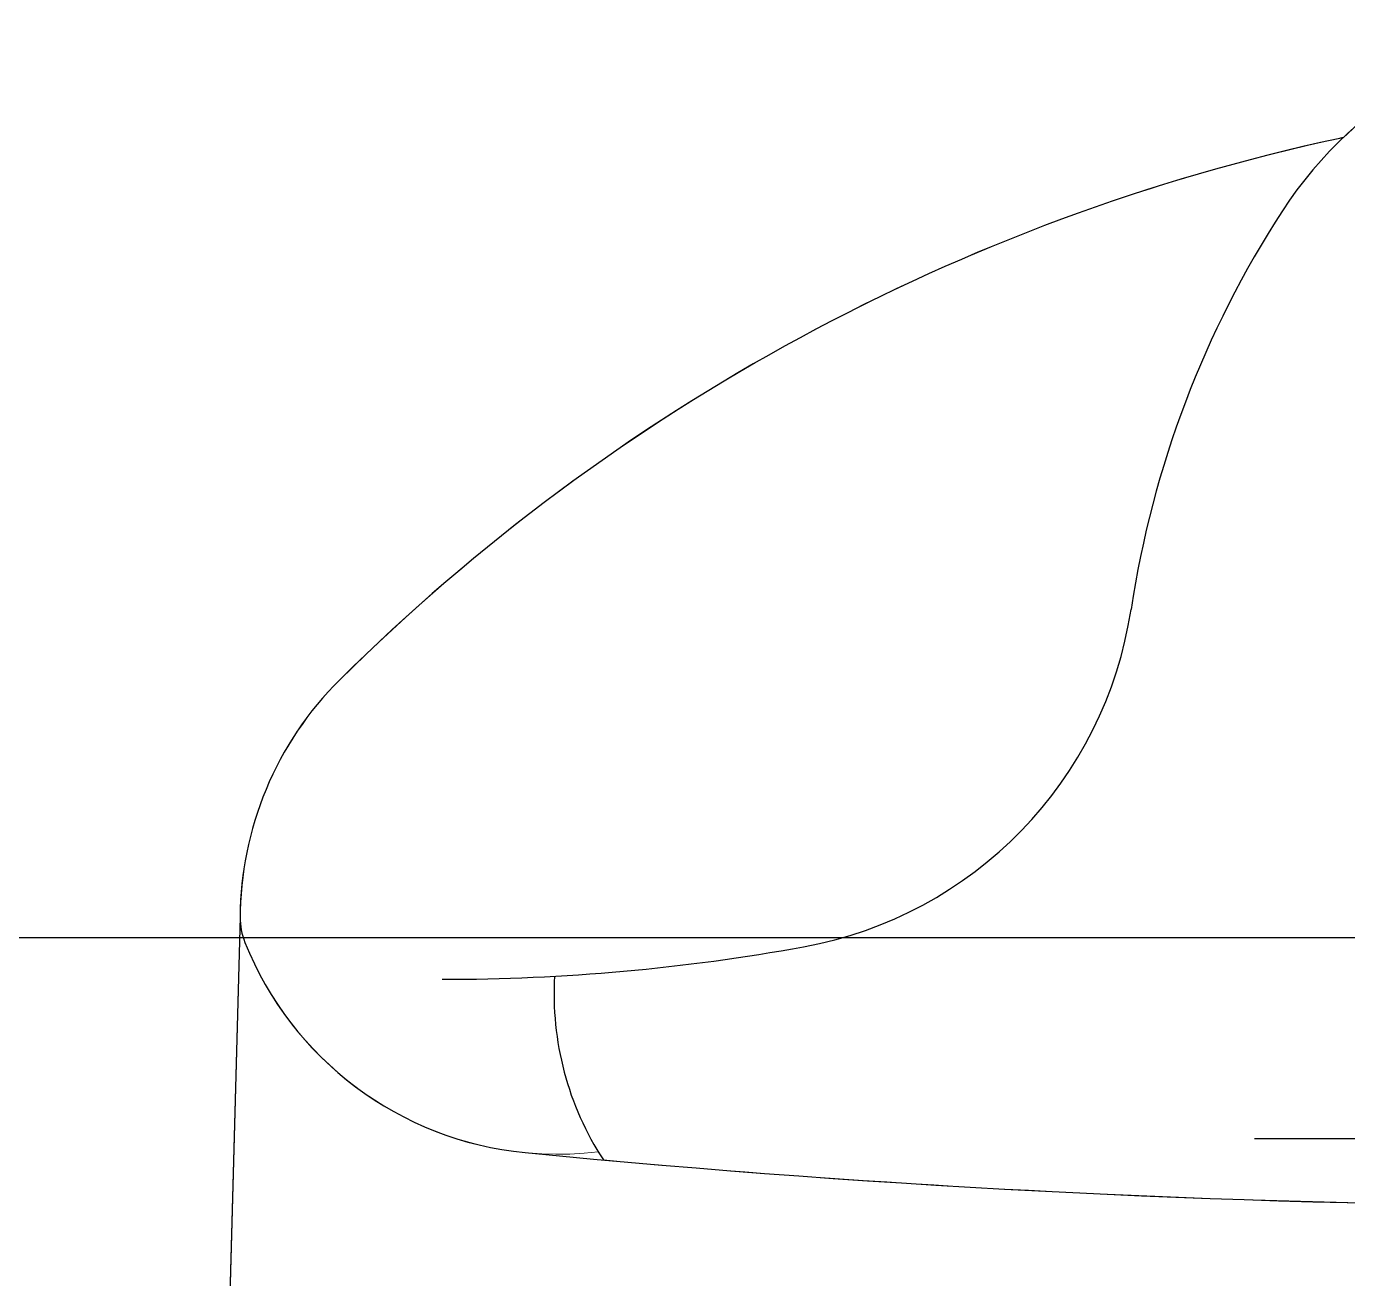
# Model space of a CAD drawing. Header units: millimetres. Extents: x 2148 to 2681, y 758 to 986.
# Drawn here: x 2530.4749 to 2530.6056, y 950.9372 to 951.0611 of the extents above; entities that cross this region are included whole.
import ezdxf

# ---------------------------------------------------------------- set-up
doc = ezdxf.new("R2010")
doc.units = ezdxf.units.MM
doc.linetypes.add('CENTER2', pattern=[28.575000000000003, 19.05, -3.175, 3.175, -3.175])
for name, color, linetype in [('0.1', 193, 'Continuous'), ('0.4', 121, 'Continuous'), ('S_GRID LINES', 252, 'Continuous')]:
    doc.layers.add(name, color=color, linetype=linetype)

msp = doc.modelspace()

# ---------------------------------------------------------------- linework, layer by layer
at = {"layer": '0.1'}
for p, q in [((2530.496052218475, 950.9729981391719, -1.108796173853822e-08), (2530.492784200298, 950.8510831314924, -1.108796173853822e-08)), ((2530.496052218475, 950.9729981391719, -1.108796173853822e-08), (2530.492784200298, 950.8510831314924, -1.108796173853822e-08)), ((2530.496052218475, 950.9729981391719, -1.108796173853822e-08), (2530.492784200298, 950.8510831314924, -1.108796173853822e-08)), ((2530.496052218475, 950.9729981391719, -1.108796173853822e-08), (2530.492784200298, 950.8510831314924, -1.108796173853822e-08)), ((2530.496052218475, 950.9729981391719, -1.108796173853822e-08), (2530.492784200298, 950.8510831314924, -1.108796173853822e-08)), ((2530.496052218475, 950.9729981391719, -1.108796173853822e-08), (2530.492784200298, 950.8510831314924, -1.108796173853822e-08)), ((2530.496052218475, 950.9729981391719, -1.108796173853822e-08), (2530.492784200298, 950.8510831314924, -1.108796173853822e-08)), ((2530.496052218475, 950.9729981391719, -1.108796173853822e-08), (2530.492784200298, 950.8510831314924, -1.108796173853822e-08)), ((2530.496052218475, 950.9729981391719, -1.108796173853822e-08), (2530.492784200298, 950.8510831314924, -1.108796173853822e-08)), ((2530.496052218475, 950.9729981391719, -1.108796173853822e-08), (2530.492784200298, 950.8510831314924, -1.108796173853822e-08)), ((2530.596392101788, 950.9510828814817, -1.108796173853822e-08), (2530.669324102991, 950.9510828814817, -1.108796173853822e-08)), ((2530.596392101788, 950.9510828814817, -1.108796173853822e-08), (2530.669324102991, 950.9510828814817, -1.108796173853822e-08)), ((2530.596392101788, 950.9510828814817, -1.108796173853822e-08), (2530.669324102991, 950.9510828814817, -1.108796173853822e-08)), ((2530.596392101788, 950.9510828814817, -1.108796173853822e-08), (2530.669324102991, 950.9510828814817, -1.108796173853822e-08)), ((2530.596392101788, 950.9510828814817, -1.108796173853822e-08), (2530.669324102991, 950.9510828814817, -1.108796173853822e-08)), ((2530.596392101788, 950.9510828814817, -1.108796173853822e-08), (2530.669324102991, 950.9510828814817, -1.108796173853822e-08)), ((2530.596392101788, 950.9510828814817, -1.108796173853822e-08), (2530.669324102991, 950.9510828814817, -1.108796173853822e-08)), ((2530.596392101788, 950.9510828814817, -1.108796173853822e-08), (2530.669324102991, 950.9510828814817, -1.108796173853822e-08)), ((2530.596392101788, 950.9510828814817, -1.108796173853822e-08), (2530.669324102991, 950.9510828814817, -1.108796173853822e-08)), ((2530.596392101788, 950.9510828814817, -1.108796173853822e-08), (2530.669324102991, 950.9510828814817, -1.108796173853822e-08))]:
    msp.add_line(p, q, dxfattribs=at)
for centre, radius, start, end in [((2530.632717906546, 951.0210827064728, -1.108796173853822e-08), 0.039999899999, 32.95790810857712, 147.0420918914229), ((2530.632717906546, 951.0210827064728, -1.108796173853822e-08), 0.039999899999, 32.95790810857712, 147.0420918914229), ((2530.632717906546, 951.0210827064728, -1.108796173853822e-08), 0.039999899999, 32.95790810857712, 147.0420918914229), ((2530.632717906546, 951.0210827064728, -1.108796173853822e-08), 0.039999899999, 32.95790810857712, 147.0420918914229), ((2530.632717906546, 951.0210827064728, -1.108796173853822e-08), 0.039999899999, 32.95790810857712, 147.0420918914229), ((2530.632717906546, 951.0210827064728, -1.108796173853822e-08), 0.039999899999, 32.95790810857712, 147.0420918914229), ((2530.632717906546, 951.0210827064728, -1.108796173853822e-08), 0.039999899999, 32.95790810857712, 147.0420918914229), ((2530.632717906546, 951.0210827064728, -1.108796173853822e-08), 0.039999899999, 32.95790810857712, 147.0420918914229), ((2530.632717906546, 951.0210827064728, -1.108796173853822e-08), 0.039999899999, 32.95790810857712, 147.0420918914229), ((2530.632717906546, 951.0210827064728, -1.108796173853822e-08), 0.039999899999, 32.95790810857712, 147.0420918914229), ((2530.646741283902, 950.8544489235936, -1.108796173853822e-08), 0.199999499995, 102.1429334334428, 134.7601460619182), ((2530.646741283902, 950.8544489235936, -1.108796173853822e-08), 0.199999499995, 102.1429334334428, 134.7601460619182), ((2530.646741283902, 950.8544489235936, -1.108796173853822e-08), 0.199999499995, 102.1429334334428, 134.7601460619182), ((2530.646741283902, 950.8544489235936, -1.108796173853822e-08), 0.199999499995, 102.1429334334428, 134.7601460619182), ((2530.646741283902, 950.8544489235936, -1.108796173853822e-08), 0.199999499995, 102.1429334334428, 134.7601460619182), ((2530.646741283902, 950.8544489235936, -1.108796173853822e-08), 0.199999499995, 102.1429334334428, 134.7601460619182), ((2530.646741283902, 950.8544489235936, -1.108796173853822e-08), 0.199999499995, 102.1429334334428, 134.7601460619182), ((2530.646741283902, 950.8544489235936, -1.108796173853822e-08), 0.199999499995, 102.1429334334428, 134.7601460619182), ((2530.646741283902, 950.8544489235936, -1.108796173853822e-08), 0.199999499995, 102.1429334334428, 134.7601460619182), ((2530.646741283902, 950.8544489235936, -1.108796173853822e-08), 0.199999499995, 102.1429334334428, 134.7601460619182), ((2530.632717906546, 950.9196238198928, -1.108796173853822e-08), 0.1333329999966708, 101.9264656363215, 102.1429334334428), ((2530.632717906546, 950.9196238198928, -1.108796173853822e-08), 0.1333329999966708, 101.9264656363215, 102.1429334334428), ((2530.632717906546, 950.9196238198928, -1.108796173853822e-08), 0.1333329999966708, 101.9264656363215, 102.1429334334428), ((2530.632717906546, 950.9196238198928, -1.108796173853822e-08), 0.1333329999966708, 101.9264656363215, 102.1429334334428), ((2530.632717906546, 950.9196238198928, -1.108796173853822e-08), 0.1333329999966708, 101.9264656363215, 102.1429334334428), ((2530.632717906546, 950.9196238198928, -1.108796173853822e-08), 0.1333329999966708, 101.9264656363215, 102.1429334334428), ((2530.632717906546, 950.9196238198928, -1.108796173853822e-08), 0.1333329999966708, 101.9264656363215, 102.1429334334428), ((2530.632717906546, 950.9196238198928, -1.108796173853822e-08), 0.1333329999966708, 101.9264656363215, 102.1429334334428), ((2530.632717906546, 950.9196238198928, -1.108796173853822e-08), 0.1333329999966708, 101.9264656363215, 102.1429334334428), ((2530.632717906546, 950.9196238198928, -1.108796173853822e-08), 0.1333329999966708, 101.9264656363215, 102.1429334334428), ((2530.683062008063, 950.9884414221596, -1.108796173853822e-08), 0.09999974999749998, 147.0420918914229, 171.3901035833377), ((2530.683062008063, 950.9884414221596, -1.108796173853822e-08), 0.09999974999749998, 147.0420918914229, 171.3901035833377), ((2530.683062008063, 950.9884414221596, -1.108796173853822e-08), 0.09999974999749998, 147.0420918914229, 171.3901035833377), ((2530.683062008063, 950.9884414221596, -1.108796173853822e-08), 0.09999974999749998, 147.0420918914229, 171.3901035833377), ((2530.683062008063, 950.9884414221596, -1.108796173853822e-08), 0.09999974999749998, 147.0420918914229, 171.3901035833377), ((2530.683062008063, 950.9884414221596, -1.108796173853822e-08), 0.09999974999749998, 147.0420918914229, 171.3901035833377), ((2530.683062008063, 950.9884414221596, -1.108796173853822e-08), 0.09999974999749998, 147.0420918914229, 171.3901035833377), ((2530.683062008063, 950.9884414221596, -1.108796173853822e-08), 0.09999974999749998, 147.0420918914229, 171.3901035833377), ((2530.683062008063, 950.9884414221596, -1.108796173853822e-08), 0.09999974999749998, 147.0420918914229, 171.3901035833377), ((2530.683062008063, 950.9884414221596, -1.108796173853822e-08), 0.09999974999749998, 147.0420918914229, 171.3901035833377), ((2530.54464007884, 951.0094002271798, -1.108796173853822e-08), 0.039999899999, 280.2928170142474, 351.3901035833377), ((2530.54464007884, 951.0094002271798, -1.108796173853822e-08), 0.039999899999, 280.2928170142474, 351.3901035833377), ((2530.54464007884, 951.0094002271798, -1.108796173853822e-08), 0.039999899999, 280.2928170142474, 351.3901035833377), ((2530.54464007884, 951.0094002271798, -1.108796173853822e-08), 0.039999899999, 280.2928170142474, 351.3901035833377), ((2530.54464007884, 951.0094002271798, -1.108796173853822e-08), 0.039999899999, 280.2928170142474, 351.3901035833377), ((2530.54464007884, 951.0094002271798, -1.108796173853822e-08), 0.039999899999, 280.2928170142474, 351.3901035833377), ((2530.54464007884, 951.0094002271798, -1.108796173853822e-08), 0.039999899999, 280.2928170142474, 351.3901035833377), ((2530.54464007884, 951.0094002271798, -1.108796173853822e-08), 0.039999899999, 280.2928170142474, 351.3901035833377), ((2530.54464007884, 951.0094002271798, -1.108796173853822e-08), 0.039999899999, 280.2928170142474, 351.3901035833377), ((2530.54464007884, 951.0094002271798, -1.108796173853822e-08), 0.039999899999, 280.2928170142474, 351.3901035833377), ((2530.529384831539, 950.9727920770672, -1.108796173853822e-08), 0.03333324999916667, 134.7601460619182, 180), ((2530.529384831539, 950.9727920770672, -1.108796173853822e-08), 0.03333324999916667, 134.7601460619182, 180), ((2530.529384831539, 950.9727920770672, -1.108796173853822e-08), 0.03333324999916667, 134.7601460619182, 180), ((2530.529384831539, 950.9727920770672, -1.108796173853822e-08), 0.03333324999916667, 134.7601460619182, 180), ((2530.529384831539, 950.9727920770672, -1.108796173853822e-08), 0.03333324999916667, 134.7601460619182, 180), ((2530.529384831539, 950.9727920770672, -1.108796173853822e-08), 0.03333324999916667, 134.7601460619182, 180), ((2530.529384831539, 950.9727920770672, -1.108796173853822e-08), 0.03333324999916667, 134.7601460619182, 180), ((2530.529384831539, 950.9727920770672, -1.108796173853822e-08), 0.03333324999916667, 134.7601460619182, 180), ((2530.529384831539, 950.9727920770672, -1.108796173853822e-08), 0.03333324999916667, 134.7601460619182, 180), ((2530.529384831539, 950.9727920770672, -1.108796173853822e-08), 0.03333324999916667, 134.7601460619182, 180), ((2530.502718741094, 950.972956926751, -1.108796173853822e-08), 0.006666649999833333, 179.645802206505, 201.7947486951711), ((2530.502718741094, 950.972956926751, -1.108796173853822e-08), 0.006666649999833333, 179.645802206505, 201.7947486951711), ((2530.502718741094, 950.972956926751, -1.108796173853822e-08), 0.006666649999833333, 179.645802206505, 201.7947486951711), ((2530.502718741094, 950.972956926751, -1.108796173853822e-08), 0.006666649999833333, 179.645802206505, 201.7947486951711), ((2530.502718741094, 950.972956926751, -1.108796173853822e-08), 0.006666649999833333, 179.645802206505, 201.7947486951711), ((2530.502718741094, 950.972956926751, -1.108796173853822e-08), 0.006666649999833333, 179.645802206505, 201.7947486951711), ((2530.502718741094, 950.972956926751, -1.108796173853822e-08), 0.006666649999833333, 179.645802206505, 201.7947486951711), ((2530.502718741094, 950.972956926751, -1.108796173853822e-08), 0.006666649999833333, 179.645802206505, 201.7947486951711), ((2530.502718741094, 950.972956926751, -1.108796173853822e-08), 0.006666649999833333, 179.645802206505, 201.7947486951711), ((2530.502718741094, 950.972956926751, -1.108796173853822e-08), 0.006666649999833333, 179.645802206505, 201.7947486951711), ((2530.527479208778, 950.9828577749429, -1.108796173853822e-08), 0.03333324999916667, 201.7947486951711, 264.4420803729362), ((2530.527479208778, 950.9828577749429, -1.108796173853822e-08), 0.03333324999916667, 201.7947486951711, 264.4420803729362), ((2530.527479208778, 950.9828577749429, -1.108796173853822e-08), 0.03333324999916667, 201.7947486951711, 264.4420803729362), ((2530.527479208778, 950.9828577749429, -1.108796173853822e-08), 0.03333324999916667, 201.7947486951711, 264.4420803729362), ((2530.527479208778, 950.9828577749429, -1.108796173853822e-08), 0.03333324999916667, 201.7947486951711, 264.4420803729362), ((2530.527479208778, 950.9828577749429, -1.108796173853822e-08), 0.03333324999916667, 201.7947486951711, 264.4420803729362), ((2530.527479208778, 950.9828577749429, -1.108796173853822e-08), 0.03333324999916667, 201.7947486951711, 264.4420803729362), ((2530.527479208778, 950.9828577749429, -1.108796173853822e-08), 0.03333324999916667, 201.7947486951711, 264.4420803729362), ((2530.527479208778, 950.9828577749429, -1.108796173853822e-08), 0.03333324999916667, 201.7947486951711, 264.4420803729362), ((2530.527479208778, 950.9828577749429, -1.108796173853822e-08), 0.03333324999916667, 201.7947486951711, 264.4420803729362), ((2530.516051531542, 951.1668250249785, -1.108796173853822e-08), 0.199999499995, 270, 280.2928170142474), ((2530.516051531542, 951.1668250249785, -1.108796173853822e-08), 0.199999499995, 270, 280.2928170142474), ((2530.516051531542, 951.1668250249785, -1.108796173853822e-08), 0.199999499995, 270, 280.2928170142474), ((2530.516051531542, 951.1668250249785, -1.108796173853822e-08), 0.199999499995, 270, 280.2928170142474), ((2530.516051531542, 951.1668250249785, -1.108796173853822e-08), 0.199999499995, 270, 280.2928170142474), ((2530.516051531542, 951.1668250249785, -1.108796173853822e-08), 0.199999499995, 270, 280.2928170142474), ((2530.516051531542, 951.1668250249785, -1.108796173853822e-08), 0.199999499995, 270, 280.2928170142474), ((2530.516051531542, 951.1668250249785, -1.108796173853822e-08), 0.199999499995, 270, 280.2928170142474), ((2530.516051531542, 951.1668250249785, -1.108796173853822e-08), 0.199999499995, 270, 280.2928170142474), ((2530.516051531542, 951.1668250249785, -1.108796173853822e-08), 0.199999499995, 270, 280.2928170142474), ((2530.557111081978, 950.9653550126676, -1.108796173853822e-08), 0.02999992499925, 176.5994620843722, 213.1383205242396), ((2530.557111081978, 950.9653550126676, -1.108796173853822e-08), 0.02999992499925, 176.5994620843722, 213.1383205242396), ((2530.557111081978, 950.9653550126676, -1.108796173853822e-08), 0.02999992499925, 176.5994620843722, 213.1383205242396), ((2530.557111081978, 950.9653550126676, -1.108796173853822e-08), 0.02999992499925, 176.5994620843722, 213.1383205242396), ((2530.557111081978, 950.9653550126676, -1.108796173853822e-08), 0.02999992499925, 176.5994620843722, 213.1383205242396), ((2530.557111081978, 950.9653550126676, -1.108796173853822e-08), 0.02999992499925, 176.5994620843722, 213.1383205242396), ((2530.557111081978, 950.9653550126676, -1.108796173853822e-08), 0.02999992499925, 176.5994620843722, 213.1383205242396), ((2530.557111081978, 950.9653550126676, -1.108796173853822e-08), 0.02999992499925, 176.5994620843722, 213.1383205242396), ((2530.557111081978, 950.9653550126676, -1.108796173853822e-08), 0.02999992499925, 176.5994620843722, 213.1383205242396), ((2530.557111081978, 950.9653550126676, -1.108796173853822e-08), 0.02999992499925, 176.5994620843722, 213.1383205242396), ((2530.632717906546, 952.0643431006027, -1.108796173853822e-08), 1.119926869123744, 264.4420803729362, 275.5579196270638), ((2530.632717906546, 952.0643431006027, -1.108796173853822e-08), 1.119926869123744, 264.4420803729362, 275.5579196270638), ((2530.632717906546, 952.0643431006027, -1.108796173853822e-08), 1.119926869123744, 264.4420803729362, 275.5579196270638), ((2530.632717906546, 952.0643431006027, -1.108796173853822e-08), 1.119926869123744, 264.4420803729362, 275.5579196270638), ((2530.632717906546, 952.0643431006027, -1.108796173853822e-08), 1.119926869123744, 264.4420803729362, 275.5579196270638), ((2530.632717906546, 952.0643431006027, -1.108796173853822e-08), 1.119926869123744, 264.4420803729362, 275.5579196270638), ((2530.632717906546, 952.0643431006027, -1.108796173853822e-08), 1.119926869123744, 264.4420803729362, 275.5579196270638), ((2530.632717906546, 952.0643431006027, -1.108796173853822e-08), 1.119926869123744, 264.4420803729362, 275.5579196270638), ((2530.632717906546, 952.0643431006027, -1.108796173853822e-08), 1.119926869123744, 264.4420803729362, 275.5579196270638), ((2530.632717906546, 952.0643431006027, -1.108796173853822e-08), 1.119926869123744, 264.4420803729362, 275.5579196270638)]:
    msp.add_arc(centre, radius, start, end, dxfattribs=at)
at = {"layer": '0.4', "color": 193, "lineweight": 0, "ltscale": 0.5}
msp.add_line((2530.492784200298, 950.8510831314924, -1.108796173853822e-08), (2530.496052218475, 950.9729981391719, -1.108796173853822e-08), dxfattribs=at)
msp.add_line((2530.492784200298, 950.8510831314924, -1.108796173853822e-08), (2530.496052218475, 950.9729981391719, -1.108796173853822e-08), dxfattribs=at)
msp.add_line((2530.492784200298, 950.8510831314924, -1.108796173853822e-08), (2530.496052218475, 950.9729981391719, -1.108796173853822e-08), dxfattribs=at)
msp.add_line((2530.492784200298, 950.8510831314924, -1.108796173853822e-08), (2530.496052218475, 950.9729981391719, -1.108796173853822e-08), dxfattribs=at)
msp.add_line((2530.492784200298, 950.8510831314924, -1.108796173853822e-08), (2530.496052218475, 950.9729981391719, -1.108796173853822e-08), dxfattribs=at)
msp.add_line((2530.492784200298, 950.8510831314924, -1.108796173853822e-08), (2530.496052218475, 950.9729981391719, -1.108796173853822e-08), dxfattribs=at)
msp.add_line((2530.492784200298, 950.8510831314924, -1.108796173853822e-08), (2530.496052218475, 950.9729981391719, -1.108796173853822e-08), dxfattribs=at)
msp.add_line((2530.492784200298, 950.8510831314924, -1.108796173853822e-08), (2530.496052218475, 950.9729981391719, -1.108796173853822e-08), dxfattribs=at)
msp.add_line((2530.492784200298, 950.8510831314924, -1.108796173853822e-08), (2530.496052218475, 950.9729981391719, -1.108796173853822e-08), dxfattribs=at)
msp.add_line((2530.492784200298, 950.8510831314924, -1.108796173853822e-08), (2530.496052218475, 950.9729981391719, -1.108796173853822e-08), dxfattribs=at)
for centre, radius, start, end in [((2530.632717906546, 951.0210827064728, -1.108796173853822e-08), 0.03999989999900344, 46.46142057375373, 133.5385794262463), ((2530.632717906546, 951.0210827064728, -1.108796173853822e-08), 0.03999989999900344, 46.46142057375373, 133.5385794262463), ((2530.632717906546, 951.0210827064728, -1.108796173853822e-08), 0.03999989999900344, 46.46142057375373, 133.5385794262463), ((2530.632717906546, 951.0210827064728, -1.108796173853822e-08), 0.03999989999900344, 46.46142057375373, 133.5385794262463), ((2530.632717906546, 951.0210827064728, -1.108796173853822e-08), 0.03999989999900344, 46.46142057375373, 133.5385794262463), ((2530.632717906546, 951.0210827064728, -1.108796173853822e-08), 0.03999989999900344, 46.46142057375373, 133.5385794262463), ((2530.632717906546, 951.0210827064728, -1.108796173853822e-08), 0.03999989999900344, 46.46142057375373, 133.5385794262463), ((2530.632717906546, 951.0210827064728, -1.108796173853822e-08), 0.03999989999900344, 46.46142057375373, 133.5385794262463), ((2530.632717906546, 951.0210827064728, -1.108796173853822e-08), 0.03999989999900344, 46.46142057375373, 133.5385794262463), ((2530.632717906546, 951.0210827064728, -1.108796173853822e-08), 0.03999989999900344, 46.46142057375373, 133.5385794262463), ((2530.646741283902, 950.8544489235936, -1.108796173853822e-08), 0.1999994999950151, 101.9984734764744, 134.7601460619182), ((2530.646741283902, 950.8544489235936, -1.108796173853822e-08), 0.1999994999950151, 101.9984734764744, 134.7601460619182), ((2530.646741283902, 950.8544489235936, -1.108796173853822e-08), 0.1999994999950151, 101.9984734764744, 134.7601460619182), ((2530.646741283902, 950.8544489235936, -1.108796173853822e-08), 0.1999994999950151, 101.9984734764744, 134.7601460619182), ((2530.646741283902, 950.8544489235936, -1.108796173853822e-08), 0.1999994999950151, 101.9984734764744, 134.7601460619182), ((2530.646741283902, 950.8544489235936, -1.108796173853822e-08), 0.1999994999950151, 101.9984734764744, 134.7601460619182), ((2530.646741283902, 950.8544489235936, -1.108796173853822e-08), 0.1999994999950151, 101.9984734764744, 134.7601460619182), ((2530.646741283902, 950.8544489235936, -1.108796173853822e-08), 0.1999994999950151, 101.9984734764744, 134.7601460619182), ((2530.646741283902, 950.8544489235936, -1.108796173853822e-08), 0.1999994999950151, 101.9984734764744, 134.7601460619182), ((2530.646741283902, 950.8544489235936, -1.108796173853822e-08), 0.1999994999950151, 101.9984734764744, 134.7601460619182), ((2530.529384831539, 950.9727920770672, -1.108796173853822e-08), 0.03333324999917908, 134.7601460619182, 179.6458022195248), ((2530.529384831539, 950.9727920770672, -1.108796173853822e-08), 0.03333324999917908, 134.7601460619182, 179.6458022195248), ((2530.529384831539, 950.9727920770672, -1.108796173853822e-08), 0.03333324999917908, 134.7601460619182, 179.6458022195248), ((2530.529384831539, 950.9727920770672, -1.108796173853822e-08), 0.03333324999917908, 134.7601460619182, 179.6458022195248), ((2530.529384831539, 950.9727920770672, -1.108796173853822e-08), 0.03333324999917908, 134.7601460619182, 179.6458022195248), ((2530.529384831539, 950.9727920770672, -1.108796173853822e-08), 0.03333324999917908, 134.7601460619182, 179.6458022195248), ((2530.529384831539, 950.9727920770672, -1.108796173853822e-08), 0.03333324999917908, 134.7601460619182, 179.6458022195248), ((2530.529384831539, 950.9727920770672, -1.108796173853822e-08), 0.03333324999917908, 134.7601460619182, 179.6458022195248), ((2530.529384831539, 950.9727920770672, -1.108796173853822e-08), 0.03333324999917908, 134.7601460619182, 179.6458022195248), ((2530.529384831539, 950.9727920770672, -1.108796173853822e-08), 0.03333324999917908, 134.7601460619182, 179.6458022195248), ((2530.502718741094, 950.972956926751, -1.108796173853822e-08), 0.006666649999684805, 179.6458022195248, 201.7947486951711), ((2530.502718741094, 950.972956926751, -1.108796173853822e-08), 0.006666649999684807, 179.6458022195248, 201.7947486951711), ((2530.502718741094, 950.972956926751, -1.108796173853822e-08), 0.006666649999684805, 179.6458022195248, 201.7947486951711), ((2530.502718741094, 950.972956926751, -1.108796173853822e-08), 0.006666649999684807, 179.6458022195248, 201.7947486951711), ((2530.502718741094, 950.972956926751, -1.108796173853822e-08), 0.006666649999684805, 179.6458022195248, 201.7947486951711), ((2530.502718741094, 950.972956926751, -1.108796173853822e-08), 0.006666649999684807, 179.6458022195248, 201.7947486951711), ((2530.502718741094, 950.972956926751, -1.108796173853822e-08), 0.006666649999684805, 179.6458022195248, 201.7947486951711), ((2530.502718741094, 950.972956926751, -1.108796173853822e-08), 0.006666649999684807, 179.6458022195248, 201.7947486951711), ((2530.502718741094, 950.972956926751, -1.108796173853822e-08), 0.006666649999684805, 179.6458022195248, 201.7947486951711), ((2530.502718741094, 950.972956926751, -1.108796173853822e-08), 0.006666649999684807, 179.6458022195248, 201.7947486951711), ((2530.502718741094, 950.972956926751, -1.108796173853822e-08), 0.006666649999684805, 179.6458022195248, 201.7947486951711), ((2530.502718741094, 950.972956926751, -1.108796173853822e-08), 0.006666649999684807, 179.6458022195248, 201.7947486951711), ((2530.502718741094, 950.972956926751, -1.108796173853822e-08), 0.006666649999684805, 179.6458022195248, 201.7947486951711), ((2530.502718741094, 950.972956926751, -1.108796173853822e-08), 0.006666649999684807, 179.6458022195248, 201.7947486951711), ((2530.502718741094, 950.972956926751, -1.108796173853822e-08), 0.006666649999684805, 179.6458022195248, 201.7947486951711), ((2530.502718741094, 950.972956926751, -1.108796173853822e-08), 0.006666649999684807, 179.6458022195248, 201.7947486951711), ((2530.502718741094, 950.972956926751, -1.108796173853822e-08), 0.006666649999684805, 179.6458022195248, 201.7947486951711), ((2530.502718741094, 950.972956926751, -1.108796173853822e-08), 0.006666649999684807, 179.6458022195248, 201.7947486951711), ((2530.502718741094, 950.972956926751, -1.108796173853822e-08), 0.006666649999684805, 179.6458022195248, 201.7947486951711), ((2530.502718741094, 950.972956926751, -1.108796173853822e-08), 0.006666649999684807, 179.6458022195248, 201.7947486951711), ((2530.527479208778, 950.9828577749429, -1.108796173853822e-08), 0.03333324999917254, 201.7947486951711, 276.8931762814672), ((2530.527479208778, 950.9828577749429, -1.108796173853822e-08), 0.03333324999917254, 201.7947486951711, 264.4420803729362), ((2530.527479208778, 950.9828577749429, -1.108796173853822e-08), 0.03333324999917254, 201.7947486951711, 276.8931762814672), ((2530.527479208778, 950.9828577749429, -1.108796173853822e-08), 0.03333324999917254, 201.7947486951711, 264.4420803729362), ((2530.527479208778, 950.9828577749429, -1.108796173853822e-08), 0.03333324999917254, 201.7947486951711, 276.8931762814672), ((2530.527479208778, 950.9828577749429, -1.108796173853822e-08), 0.03333324999917254, 201.7947486951711, 264.4420803729362), ((2530.527479208778, 950.9828577749429, -1.108796173853822e-08), 0.03333324999917254, 201.7947486951711, 276.8931762814672), ((2530.527479208778, 950.9828577749429, -1.108796173853822e-08), 0.03333324999917254, 201.7947486951711, 264.4420803729362), ((2530.527479208778, 950.9828577749429, -1.108796173853822e-08), 0.03333324999917254, 201.7947486951711, 276.8931762814672), ((2530.527479208778, 950.9828577749429, -1.108796173853822e-08), 0.03333324999917254, 201.7947486951711, 264.4420803729362), ((2530.527479208778, 950.9828577749429, -1.108796173853822e-08), 0.03333324999917254, 201.7947486951711, 276.8931762814672), ((2530.527479208778, 950.9828577749429, -1.108796173853822e-08), 0.03333324999917254, 201.7947486951711, 264.4420803729362), ((2530.527479208778, 950.9828577749429, -1.108796173853822e-08), 0.03333324999917254, 201.7947486951711, 276.8931762814672), ((2530.527479208778, 950.9828577749429, -1.108796173853822e-08), 0.03333324999917254, 201.7947486951711, 264.4420803729362), ((2530.527479208778, 950.9828577749429, -1.108796173853822e-08), 0.03333324999917254, 201.7947486951711, 276.8931762814672), ((2530.527479208778, 950.9828577749429, -1.108796173853822e-08), 0.03333324999917254, 201.7947486951711, 264.4420803729362), ((2530.527479208778, 950.9828577749429, -1.108796173853822e-08), 0.03333324999917254, 201.7947486951711, 276.8931762814672), ((2530.527479208778, 950.9828577749429, -1.108796173853822e-08), 0.03333324999917254, 201.7947486951711, 264.4420803729362), ((2530.527479208778, 950.9828577749429, -1.108796173853822e-08), 0.03333324999917254, 201.7947486951711, 276.8931762814672), ((2530.527479208778, 950.9828577749429, -1.108796173853822e-08), 0.03333324999917254, 201.7947486951711, 264.4420803729362), ((2530.632717906546, 952.0643431006027, -1.108796173853822e-08), 1.119926869123687, 264.4420803729362, 275.5579196270638), ((2530.632717906546, 952.0643431006027, -1.108796173853822e-08), 1.119926869123687, 264.4420803729362, 275.5579196270638), ((2530.632717906546, 952.0643431006027, -1.108796173853822e-08), 1.119926869123687, 264.4420803729362, 275.5579196270638), ((2530.632717906546, 952.0643431006027, -1.108796173853822e-08), 1.119926869123687, 264.4420803729362, 275.5579196270638), ((2530.632717906546, 952.0643431006027, -1.108796173853822e-08), 1.119926869123687, 264.4420803729362, 275.5579196270638), ((2530.632717906546, 952.0643431006027, -1.108796173853822e-08), 1.119926869123687, 264.4420803729362, 275.5579196270638), ((2530.632717906546, 952.0643431006027, -1.108796173853822e-08), 1.119926869123687, 264.4420803729362, 275.5579196270638), ((2530.632717906546, 952.0643431006027, -1.108796173853822e-08), 1.119926869123687, 264.4420803729362, 275.5579196270638), ((2530.632717906546, 952.0643431006027, -1.108796173853822e-08), 1.119926869123687, 264.4420803729362, 275.5579196270638), ((2530.632717906546, 952.0643431006027, -1.108796173853822e-08), 1.119926869123687, 264.4420803729362, 275.5579196270638), ((2530.557111081978, 950.9653550126676, -1.108796173853822e-08), 0.0299999249992829, 211.3089605703985, 213.1383205242396), ((2530.557111081978, 950.9653550126676, -1.108796173853822e-08), 0.0299999249992829, 211.3089605703985, 213.1383205242396), ((2530.557111081978, 950.9653550126676, -1.108796173853822e-08), 0.0299999249992829, 211.3089605703985, 213.1383205242396), ((2530.557111081978, 950.9653550126676, -1.108796173853822e-08), 0.0299999249992829, 211.3089605703985, 213.1383205242396), ((2530.557111081978, 950.9653550126676, -1.108796173853822e-08), 0.0299999249992829, 211.3089605703985, 213.1383205242396), ((2530.557111081978, 950.9653550126676, -1.108796173853822e-08), 0.0299999249992829, 211.3089605703985, 213.1383205242396), ((2530.557111081978, 950.9653550126676, -1.108796173853822e-08), 0.0299999249992829, 211.3089605703985, 213.1383205242396), ((2530.557111081978, 950.9653550126676, -1.108796173853822e-08), 0.0299999249992829, 211.3089605703985, 213.1383205242396), ((2530.557111081978, 950.9653550126676, -1.108796173853822e-08), 0.0299999249992829, 211.3089605703985, 213.1383205242396), ((2530.557111081978, 950.9653550126676, -1.108796173853822e-08), 0.0299999249992829, 211.3089605703985, 213.1383205242396), ((2530.632717906546, 952.0643431006027, -1.108796173853822e-08), 1.119926869123687, 264.8397862288841, 268.6750715626566), ((2530.632717906546, 952.0643431006027, -1.108796173853822e-08), 1.119926869123687, 264.8397862288841, 268.6750715626566), ((2530.632717906546, 952.0643431006027, -1.108796173853822e-08), 1.119926869123687, 264.8397862288841, 268.6750715626566), ((2530.632717906546, 952.0643431006027, -1.108796173853822e-08), 1.119926869123687, 264.8397862288841, 268.6750715626566), ((2530.632717906546, 952.0643431006027, -1.108796173853822e-08), 1.119926869123687, 264.8397862288841, 268.6750715626566), ((2530.632717906546, 952.0643431006027, -1.108796173853822e-08), 1.119926869123687, 264.8397862288841, 268.6750715626566), ((2530.632717906546, 952.0643431006027, -1.108796173853822e-08), 1.119926869123687, 264.8397862288841, 268.6750715626566), ((2530.632717906546, 952.0643431006027, -1.108796173853822e-08), 1.119926869123687, 264.8397862288841, 268.6750715626566), ((2530.632717906546, 952.0643431006027, -1.108796173853822e-08), 1.119926869123687, 264.8397862288841, 268.6750715626566), ((2530.632717906546, 952.0643431006027, -1.108796173853822e-08), 1.119926869123687, 264.8397862288841, 268.6750715626566)]:
    msp.add_arc(centre, radius, start, end, dxfattribs=at)
at = {"layer": 'S_GRID LINES', "linetype": 'CENTER2', "ltscale": 0.2}
msp.add_line((2556.817818875648, 950.9709358942235, -1.451589113619014e-09), (2529.138656999906, 950.9709358942235, -1.451589113619014e-09), dxfattribs=at)

doc.saveas('drawing.dxf')
